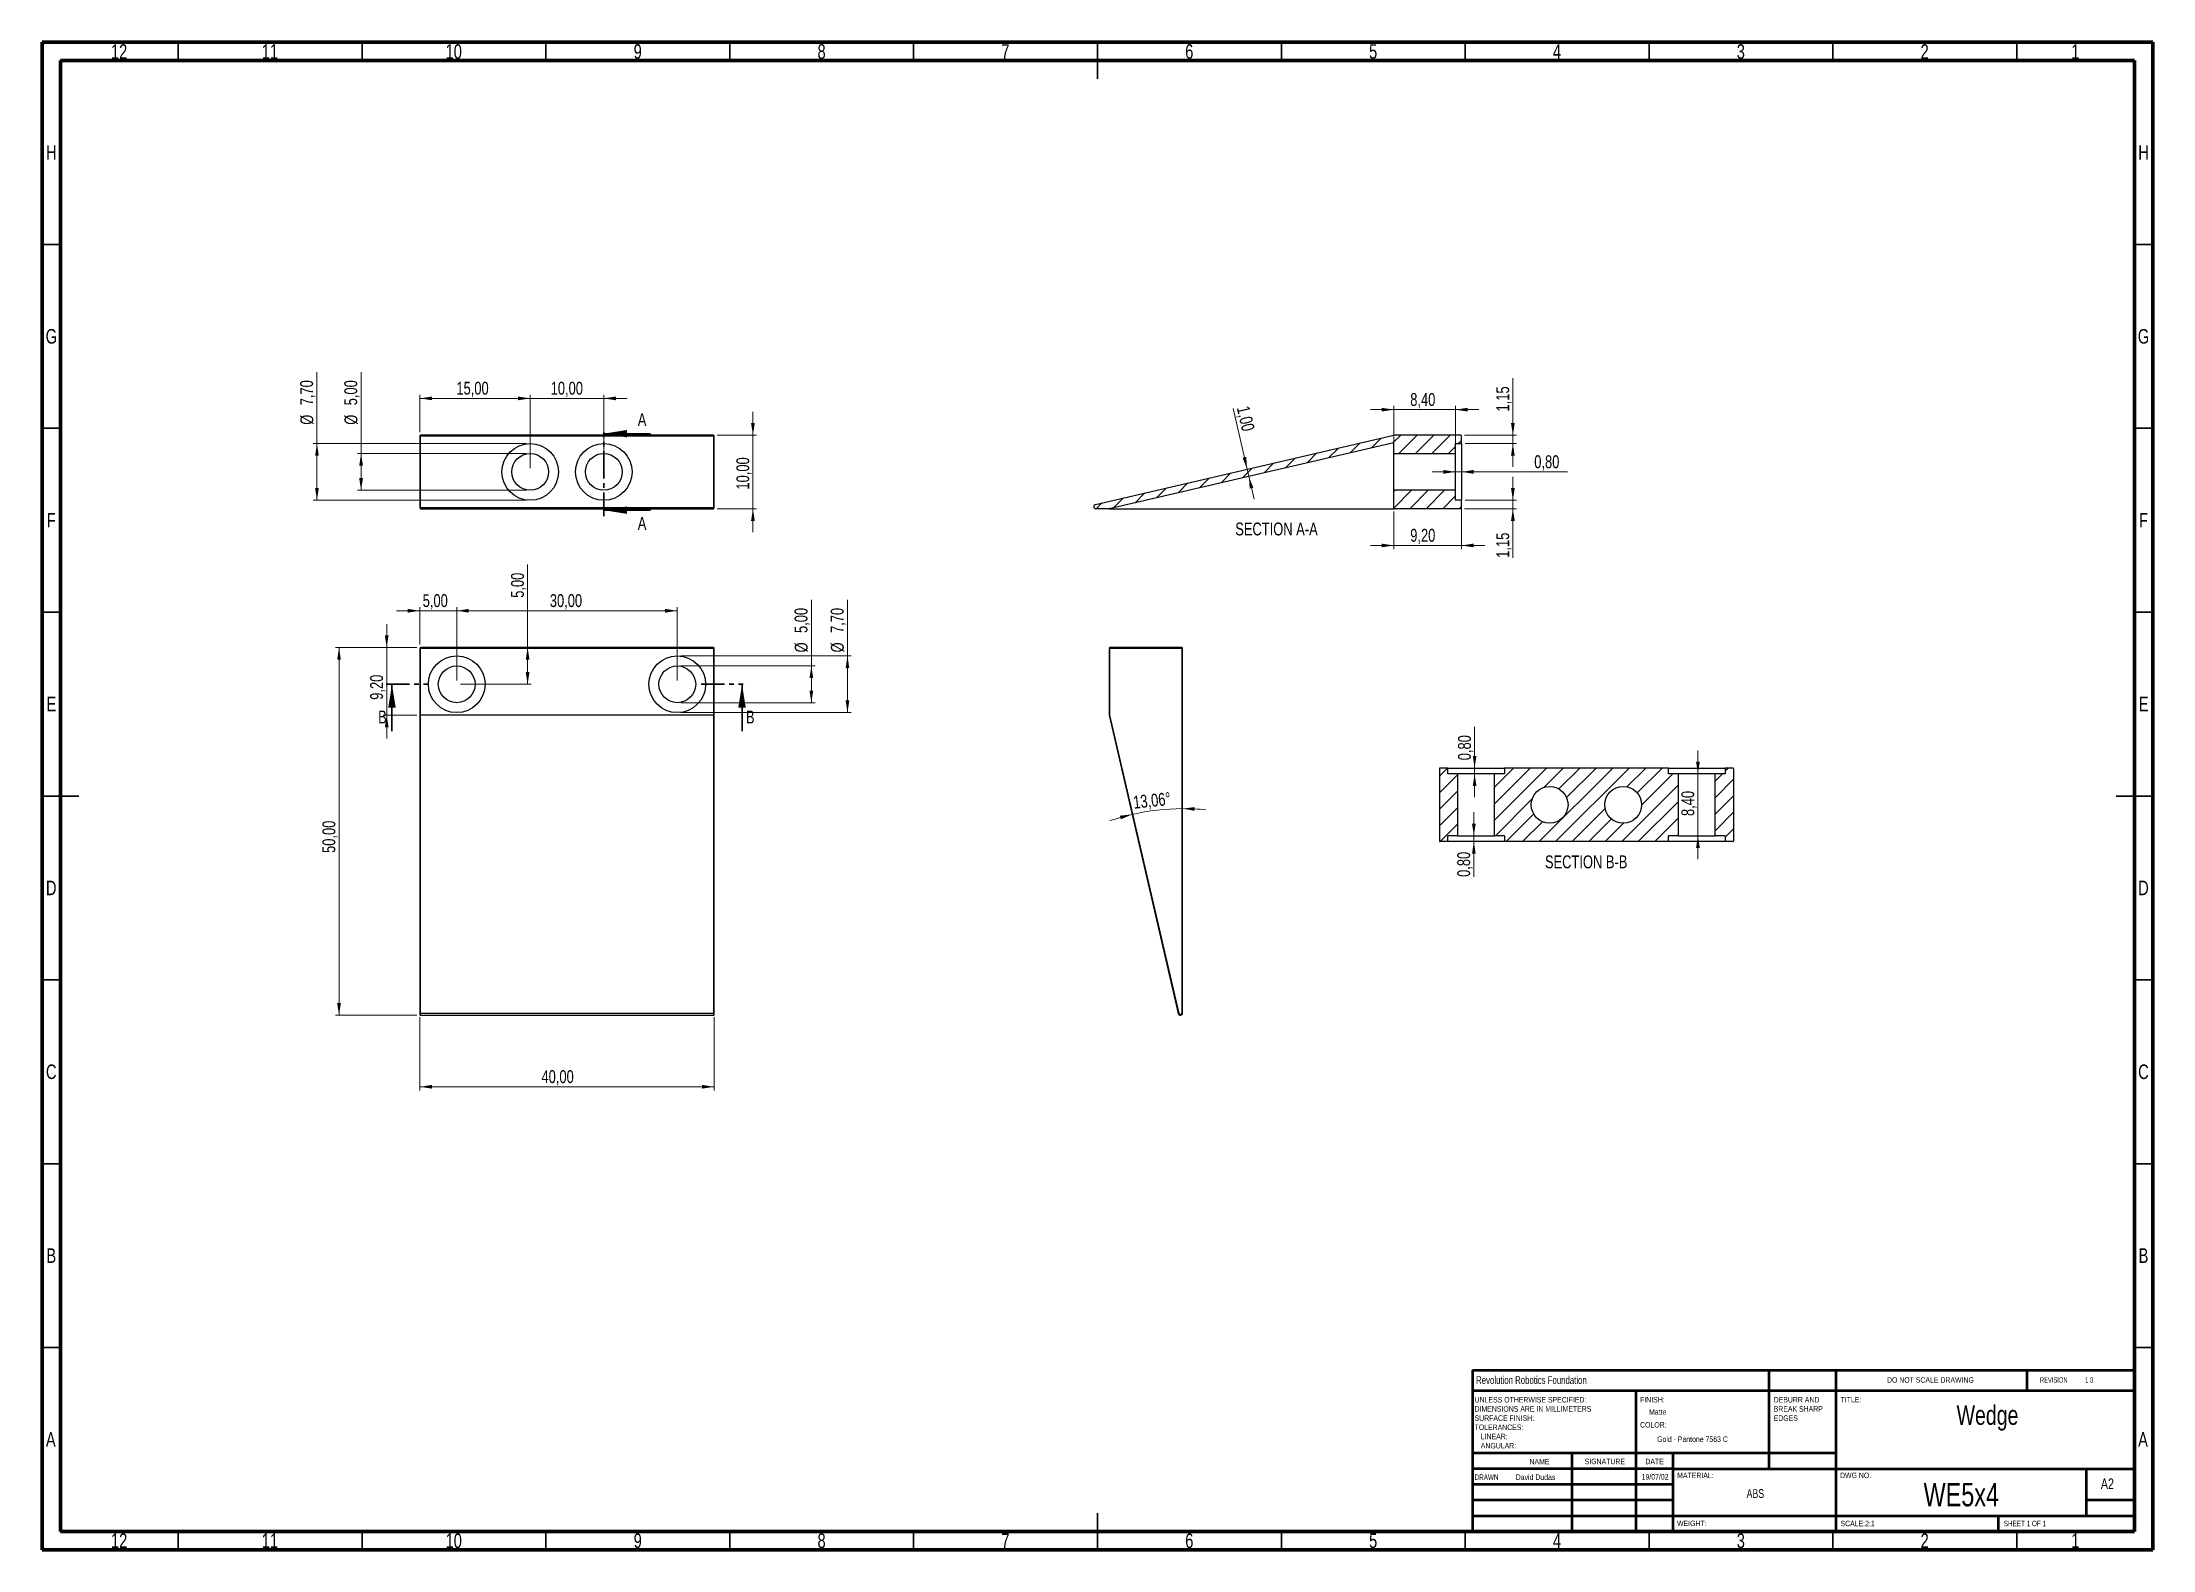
# Model space of a CAD drawing. Header units: millimetres. Extents: x 15 to 589, y 5 to 415.
import ezdxf

# ---------------------------------------------------------------- set-up
doc = ezdxf.new("R2010")
doc.units = ezdxf.units.MM
doc.linetypes.add('PHANTOM', pattern=[12.7, 6.35, -1.27, 1.27, -1.27, 1.27, -1.27])
doc.styles.add('SLDTEXTSTYLE0', font='TXT', dxfattribs={"width": 0.75})
doc.styles.add('SLDTEXTSTYLE1', font='TXT', dxfattribs={"width": 0.686449})
doc.styles.add('SLDTEXTSTYLE2', font='TXT', dxfattribs={"width": 0.625})
doc.styles.add('SLDTEXTSTYLE3', font='TXT', dxfattribs={"width": 0.6875})
doc.dimstyles.new('SLDDIMSTYLE0', dxfattribs={"dimtxt": 3.5, "dimasz": 3.302, "dimexe": 0, "dimexo": 0.0625, "dimgap": 0.875, "dimtad": 1, "dimlfac": 0.5, "dimrnd": 1e-09, "dimzin": 12, "dimdsep": 46, "dimtxsty": 'SLDTEXTSTYLE0', "dimsah": 1, "dimcen": 0.09, "dimadec": 0, "dimazin": 3, "dimtfac": 1, "dimtofl": 0, "dimtmove": 0, "dimatfit": 3, "dimfxl": 0, "dimfrac": 2, "dimtolj": 1, "dimtzin": 12, "dimarcsym": 0})
doc.dimstyles.new('SLDDIMSTYLE1', dxfattribs={"dimtxt": 3.5, "dimasz": 3.302, "dimexe": 0, "dimexo": 0.0625, "dimgap": 0.875, "dimtad": 1, "dimlfac": 0.5, "dimrnd": 1e-09, "dimzin": 12, "dimdsep": 46, "dimtxsty": 'SLDTEXTSTYLE0', "dimsah": 1, "dimcen": 0.09, "dimadec": 0, "dimazin": 3, "dimtfac": 1, "dimtmove": 0, "dimatfit": 0, "dimfxl": 0, "dimfrac": 2, "dimtolj": 1, "dimtzin": 12, "dimarcsym": 0})
doc.dimstyles.new('SLDDIMSTYLE2', dxfattribs={"dimtxt": 3.5, "dimasz": 3.302, "dimexe": 0, "dimexo": 0.0625, "dimgap": 0.875, "dimtad": 1, "dimdec": 4, "dimlfac": 0.5, "dimzin": 12, "dimdsep": 46, "dimtxsty": 'SLDTEXTSTYLE0', "dimsah": 1, "dimcen": 0.09, "dimazin": 3, "dimtfac": 1, "dimtofl": 0, "dimtmove": 0, "dimatfit": 3, "dimfxl": 0, "dimfrac": 2, "dimtolj": 1, "dimtzin": 12, "dimarcsym": 0})
doc.dimstyles.new('SLDDIMSTYLE3', dxfattribs={"dimtxt": 3.5, "dimasz": 3.302, "dimexe": 0, "dimexo": 0.0625, "dimgap": 0.875, "dimtad": 1, "dimlfac": 0.5, "dimrnd": 1e-09, "dimdsep": 46, "dimtxsty": 'SLDTEXTSTYLE0', "dimsah": 1, "dimcen": 0.09, "dimadec": 0, "dimazin": 2, "dimtfac": 1, "dimtmove": 0, "dimatfit": 0, "dimfxl": 0, "dimfrac": 2, "dimtolj": 1, "dimtzin": 12, "dimarcsym": 0})

# ---------------------------------------------------------------- blocks, each defined once
blk = doc.blocks.new('SW_NOTE_0')
at = {"color": 0, "linetype": 'Continuous', "lineweight": 0, "char_height": 1.5, "attachment_point": 1, "style": 'SLDTEXTSTYLE0'}
for s, insert in [('UNLESS OTHERWISE SPECIFIED:', (0, 1.93)), ('TOLERANCES:', (0, -5.57)), ('SURFACE FINISH:', (0, -3.07)), ('DIMENSIONS ARE IN MILLIMETERS', (0, -0.57)), ('ANGULAR:', (1.69, -10.57)), ('LINEAR:', (1.69, -8.07))]:
    blk.add_mtext(s, dxfattribs=dict(at, insert=insert))
blk = doc.blocks.new('SW_NOTE_0_1')
at = {"color": 0, "linetype": 'Continuous', "lineweight": 0, "char_height": 1.5, "attachment_point": 1, "style": 'SLDTEXTSTYLE0'}
for s, insert in [('DEBURR AND', (0, 1.93)), ('BREAK SHARP', (0, -0.57)), ('EDGES', (0, -3.07))]:
    blk.add_mtext(s, dxfattribs=dict(at, insert=insert))
blk = doc.blocks.new('_D')
at = {"color": 7, "linetype": 'Continuous', "lineweight": 0}
for p, q in [((117.72, 149.88), (117.72, 129.92)), ((197.72, 149.88), (197.72, 129.92)), ((117.72, 130.92), (197.72, 130.92))]:
    blk.add_line(p, q, dxfattribs=at)
at = {"color": 7, "linetype": 'Continuous', "lineweight": 18}
for points in [[(117.72, 130.92), (121.02, 130.41), (121.02, 131.43)], [(197.72, 130.92), (194.42, 131.43), (194.42, 130.41)]]:
    blk.add_solid(points, dxfattribs=at)
at = {"color": 7, "linetype": 'Continuous', "lineweight": 18, "insert": (150.78, 135.43), "char_height": 3.5, "attachment_point": 1, "style": 'SLDTEXTSTYLE0'}
blk.add_mtext('40,00', dxfattribs=at)
blk = doc.blocks.new('_D_1')
at = {"color": 7, "linetype": 'Continuous', "lineweight": 0}
for p, q in [((116.92, 250.38), (94.72, 250.38)), ((95.72, 150.38), (95.72, 250.38)), ((116.92, 150.38), (94.72, 150.38))]:
    blk.add_line(p, q, dxfattribs=at)
at = {"color": 7, "linetype": 'Continuous', "lineweight": 18}
for points in [[(95.72, 250.38), (95.21, 247.07), (96.23, 247.07)], [(95.72, 150.38), (96.23, 153.68), (95.21, 153.68)]]:
    blk.add_solid(points, dxfattribs=at)
at = {"color": 7, "linetype": 'Continuous', "lineweight": 18, "insert": (91.21, 194.51), "char_height": 3.5, "attachment_point": 1, "rotation": 90, "style": 'SLDTEXTSTYLE0'}
blk.add_mtext('50,00', dxfattribs=at)
blk = doc.blocks.new('_D_2')
at = {"color": 7, "linetype": 'Continuous', "lineweight": 0}
for p, q in [((108.69, 250.38), (108.69, 256.73)), ((116.92, 250.38), (107.69, 250.38)), ((108.69, 231.98), (108.69, 250.38)), ((116.92, 231.98), (107.69, 231.98)), ((108.69, 231.98), (108.69, 225.63))]:
    blk.add_line(p, q, dxfattribs=at)
at = {"color": 7, "linetype": 'Continuous', "lineweight": 18}
for points in [[(108.69, 250.38), (109.2, 253.68), (108.18, 253.68)], [(108.69, 231.98), (108.18, 228.67), (109.2, 228.67)]]:
    blk.add_solid(points, dxfattribs=at)
at = {"color": 7, "linetype": 'Continuous', "lineweight": 18, "insert": (104.18, 236.16), "char_height": 3.5, "attachment_point": 1, "rotation": 90, "style": 'SLDTEXTSTYLE0'}
blk.add_mtext('9,20', dxfattribs=at)
blk = doc.blocks.new('_D_3')
at = {"color": 7, "linetype": 'Continuous', "lineweight": 0}
for p, q in [((127.72, 241.38), (127.72, 261.38)), ((127.72, 260.38), (187.72, 260.38)), ((187.72, 241.38), (187.72, 261.38))]:
    blk.add_line(p, q, dxfattribs=at)
at = {"color": 7, "linetype": 'Continuous', "lineweight": 18}
for points in [[(127.72, 260.38), (131.02, 259.87), (131.02, 260.88)], [(187.72, 260.38), (184.42, 260.88), (184.42, 259.87)]]:
    blk.add_solid(points, dxfattribs=at)
at = {"color": 7, "linetype": 'Continuous', "lineweight": 18, "insert": (153.05, 264.89), "char_height": 3.5, "attachment_point": 1, "style": 'SLDTEXTSTYLE0'}
blk.add_mtext('30,00', dxfattribs=at)
blk = doc.blocks.new('_D_4')
at = {"color": 7, "linetype": 'Continuous', "lineweight": 0}
for p, q in [((147.01, 250.38), (147.01, 272.95)), ((147.01, 250.38), (147.01, 240.38)), ((128.72, 240.38), (148.01, 240.38))]:
    blk.add_line(p, q, dxfattribs=at)
at = {"color": 7, "linetype": 'Continuous', "lineweight": 18}
for points in [[(147.01, 250.38), (146.5, 247.07), (147.52, 247.07)], [(147.01, 240.38), (147.52, 243.68), (146.5, 243.68)]]:
    blk.add_solid(points, dxfattribs=at)
at = {"color": 7, "linetype": 'Continuous', "lineweight": 18, "insert": (142.5, 263.9), "char_height": 3.5, "attachment_point": 1, "rotation": 90, "style": 'SLDTEXTSTYLE0'}
blk.add_mtext('5,00', dxfattribs=at)
blk = doc.blocks.new('_D_5')
at = {"color": 7, "linetype": 'Continuous', "lineweight": 0}
for p, q in [((224.18, 245.38), (224.18, 263.38)), ((188.72, 245.38), (225.18, 245.38)), ((224.18, 245.38), (224.18, 235.38)), ((188.72, 235.38), (225.18, 235.38))]:
    blk.add_line(p, q, dxfattribs=at)
at = {"color": 7, "linetype": 'Continuous', "lineweight": 18}
for points in [[(224.18, 245.38), (223.68, 242.07), (224.69, 242.07)], [(224.18, 235.38), (224.69, 238.68), (223.68, 238.68)]]:
    blk.add_solid(points, dxfattribs=at)
at = {"color": 7, "linetype": 'Continuous', "lineweight": 18, "char_height": 3.5, "attachment_point": 1, "rotation": 90, "style": 'SLDTEXTSTYLE0'}
for s, insert in [('5,00', (219.62, 254.33)), ('%%c', (219.67, 249.05))]:
    blk.add_mtext(s, dxfattribs=dict(at, insert=insert))
blk = doc.blocks.new('_D_6')
at = {"color": 7, "linetype": 'Continuous', "lineweight": 0}
for p, q in [((234, 248.08), (234, 263.38)), ((188.72, 248.08), (235, 248.08)), ((234, 248.08), (234, 232.68)), ((188.72, 232.68), (235, 232.68))]:
    blk.add_line(p, q, dxfattribs=at)
at = {"color": 7, "linetype": 'Continuous', "lineweight": 18}
for points in [[(234, 248.08), (233.5, 244.77), (234.51, 244.77)], [(234, 232.68), (234.51, 235.98), (233.5, 235.98)]]:
    blk.add_solid(points, dxfattribs=at)
at = {"color": 7, "linetype": 'Continuous', "lineweight": 18, "char_height": 3.5, "attachment_point": 1, "rotation": 90, "style": 'SLDTEXTSTYLE0'}
for s, insert in [('7,70', (229.44, 254.33)), ('%%c', (229.49, 249.05))]:
    blk.add_mtext(s, dxfattribs=dict(at, insert=insert))
blk = doc.blocks.new('_D_7')
at = {"color": 7, "linetype": 'Continuous', "lineweight": 0}
for p, q in [((117.72, 260.38), (111.37, 260.38)), ((117.72, 251.18), (117.72, 261.38)), ((117.72, 260.38), (127.72, 260.38)), ((127.72, 241.38), (127.72, 261.38)), ((127.72, 260.38), (134.07, 260.38))]:
    blk.add_line(p, q, dxfattribs=at)
at = {"color": 7, "linetype": 'Continuous', "lineweight": 18}
for points in [[(117.72, 260.38), (114.42, 260.88), (114.42, 259.87)], [(127.72, 260.38), (131.02, 259.87), (131.02, 260.88)]]:
    blk.add_solid(points, dxfattribs=at)
at = {"color": 7, "linetype": 'Continuous', "lineweight": 18, "insert": (118.48, 264.89), "char_height": 3.5, "attachment_point": 1, "style": 'SLDTEXTSTYLE0'}
blk.add_mtext('5,00', dxfattribs=at)
blk = doc.blocks.new('_D_8')
at = {"color": 7, "linetype": 'Continuous', "lineweight": 18}
for start, end in [(103.05623, 109.02987), (90, 103.05623), (84.02636, 90)]:
    blk.add_arc((325.16, 145.73), 60.83, start, end, dxfattribs=at)
for points in [[(325.16, 206.57), (328.45, 205.97), (328.47, 206.98)], [(311.42, 204.99), (308.09, 204.65), (308.35, 203.67)]]:
    blk.add_solid(points, dxfattribs=at)
at = {"color": 7, "linetype": 'Continuous', "lineweight": 18, "insert": (311.54, 210), "char_height": 3.5, "attachment_point": 1, "rotation": 6.06781, "style": 'SLDTEXTSTYLE0'}
blk.add_mtext('13,06°', dxfattribs=at)
blk = doc.blocks.new('_D_9')
at = {"color": 7, "linetype": 'Continuous', "lineweight": 0}
for p, q in [((208.29, 308.13), (208.29, 314.48)), ((198.52, 308.13), (209.29, 308.13)), ((208.29, 288.13), (208.29, 308.13)), ((198.52, 288.13), (209.29, 288.13)), ((208.29, 288.13), (208.29, 281.78))]:
    blk.add_line(p, q, dxfattribs=at)
at = {"color": 7, "linetype": 'Continuous', "lineweight": 18}
for points in [[(208.29, 308.13), (208.8, 311.44), (207.78, 311.44)], [(208.29, 288.13), (207.78, 284.83), (208.8, 284.83)]]:
    blk.add_solid(points, dxfattribs=at)
at = {"color": 7, "linetype": 'Continuous', "lineweight": 18, "insert": (203.78, 293.33), "char_height": 3.5, "attachment_point": 1, "rotation": 90, "style": 'SLDTEXTSTYLE0'}
blk.add_mtext('10,00', dxfattribs=at)
blk = doc.blocks.new('_D_10')
at = {"color": 7, "linetype": 'Continuous', "lineweight": 0}
for p, q in [((147.72, 318.13), (141.37, 318.13)), ((147.72, 299.13), (147.72, 319.13)), ((147.72, 318.13), (167.72, 318.13)), ((167.72, 299.13), (167.72, 319.13)), ((167.72, 318.13), (174.07, 318.13))]:
    blk.add_line(p, q, dxfattribs=at)
at = {"color": 7, "linetype": 'Continuous', "lineweight": 18}
for points in [[(147.72, 318.13), (144.42, 318.64), (144.42, 317.63)], [(167.72, 318.13), (171.02, 317.63), (171.02, 318.64)]]:
    blk.add_solid(points, dxfattribs=at)
at = {"color": 7, "linetype": 'Continuous', "lineweight": 18, "insert": (153.28, 322.65), "char_height": 3.5, "attachment_point": 1, "style": 'SLDTEXTSTYLE0'}
blk.add_mtext('10,00', dxfattribs=at)
blk = doc.blocks.new('_D_11')
at = {"color": 7, "linetype": 'Continuous', "lineweight": 0}
for p, q in [((117.72, 308.93), (117.72, 319.13)), ((117.72, 318.13), (147.72, 318.13)), ((147.72, 299.13), (147.72, 319.13))]:
    blk.add_line(p, q, dxfattribs=at)
at = {"color": 7, "linetype": 'Continuous', "lineweight": 18}
for points in [[(117.72, 318.13), (121.02, 317.63), (121.02, 318.64)], [(147.72, 318.13), (144.42, 318.64), (144.42, 317.63)]]:
    blk.add_solid(points, dxfattribs=at)
at = {"color": 7, "linetype": 'Continuous', "lineweight": 18, "insert": (127.64, 322.65), "char_height": 3.5, "attachment_point": 1, "style": 'SLDTEXTSTYLE0'}
blk.add_mtext('15,00', dxfattribs=at)
blk = doc.blocks.new('_D_12')
at = {"color": 7, "linetype": 'Continuous', "lineweight": 0}
for p, q in [((101.72, 303.13), (101.72, 325.3)), ((146.72, 303.13), (100.72, 303.13)), ((101.72, 303.13), (101.72, 293.13)), ((146.72, 293.13), (100.72, 293.13))]:
    blk.add_line(p, q, dxfattribs=at)
at = {"color": 7, "linetype": 'Continuous', "lineweight": 18}
for points in [[(101.72, 303.13), (101.21, 299.83), (102.23, 299.83)], [(101.72, 293.13), (102.23, 296.44), (101.21, 296.44)]]:
    blk.add_solid(points, dxfattribs=at)
at = {"color": 7, "linetype": 'Continuous', "lineweight": 18, "char_height": 3.5, "attachment_point": 1, "rotation": 90, "style": 'SLDTEXTSTYLE0'}
for s, insert in [('5,00', (97.16, 316.25)), ('%%c', (97.21, 310.97))]:
    blk.add_mtext(s, dxfattribs=dict(at, insert=insert))
blk = doc.blocks.new('_D_13')
at = {"color": 7, "linetype": 'Continuous', "lineweight": 0}
for p, q in [((89.72, 305.83), (89.72, 325.3)), ((146.72, 305.83), (88.72, 305.83)), ((89.72, 305.83), (89.72, 290.43)), ((146.72, 290.43), (88.72, 290.43))]:
    blk.add_line(p, q, dxfattribs=at)
at = {"color": 7, "linetype": 'Continuous', "lineweight": 18}
for points in [[(89.72, 305.83), (89.21, 302.53), (90.23, 302.53)], [(89.72, 290.43), (90.23, 293.74), (89.21, 293.74)]]:
    blk.add_solid(points, dxfattribs=at)
at = {"color": 7, "linetype": 'Continuous', "lineweight": 18, "char_height": 3.5, "attachment_point": 1, "rotation": 90, "style": 'SLDTEXTSTYLE0'}
for s, insert in [('7,70', (85.16, 316.25)), ('%%c', (85.21, 310.97))]:
    blk.add_mtext(s, dxfattribs=dict(at, insert=insert))
blk = doc.blocks.new('_D_14')
at = {"color": 7, "linetype": 'Continuous', "lineweight": 0}
for p, q in [((342.7, 298.89), (338.88, 315.35)), ((343.15, 296.94), (342.7, 298.89)), ((343.15, 296.94), (344.58, 290.75))]:
    blk.add_line(p, q, dxfattribs=at)
at = {"color": 7, "linetype": 'Continuous', "lineweight": 18}
for points in [[(342.7, 298.89), (342.45, 302.22), (341.46, 301.99)], [(343.15, 296.94), (343.4, 293.61), (344.39, 293.84)]]:
    blk.add_solid(points, dxfattribs=at)
at = {"color": 7, "linetype": 'Continuous', "lineweight": 18, "insert": (343.27, 316.37), "char_height": 3.5, "attachment_point": 1, "rotation": 283.05623, "style": 'SLDTEXTSTYLE0'}
blk.add_mtext('1,00', dxfattribs=at)
blk = doc.blocks.new('_D_15')
at = {"color": 7, "linetype": 'Continuous', "lineweight": 0}
for p, q in [((382.57, 287.33), (382.57, 277.13)), ((400.97, 289.43), (400.97, 277.13)), ((382.57, 278.13), (376.22, 278.13)), ((382.57, 278.13), (400.97, 278.13)), ((400.97, 278.13), (407.32, 278.13))]:
    blk.add_line(p, q, dxfattribs=at)
at = {"color": 7, "linetype": 'Continuous', "lineweight": 18}
for points in [[(382.57, 278.13), (379.27, 278.64), (379.27, 277.63)], [(400.97, 278.13), (404.27, 277.63), (404.27, 278.64)]]:
    blk.add_solid(points, dxfattribs=at)
at = {"color": 7, "linetype": 'Continuous', "lineweight": 18, "insert": (387.05, 282.65), "char_height": 3.5, "attachment_point": 1, "style": 'SLDTEXTSTYLE0'}
blk.add_mtext('9,20', dxfattribs=at)
blk = doc.blocks.new('_D_16')
at = {"color": 7, "linetype": 'Continuous', "lineweight": 0}
for p, q in [((382.57, 294.13), (382.57, 316.07)), ((399.37, 294.13), (399.37, 316.07)), ((382.57, 315.07), (376.22, 315.07)), ((399.37, 315.07), (382.57, 315.07)), ((399.37, 315.07), (405.72, 315.07))]:
    blk.add_line(p, q, dxfattribs=at)
at = {"color": 7, "linetype": 'Continuous', "lineweight": 18}
for points in [[(382.57, 315.07), (379.27, 315.57), (379.27, 314.56)], [(399.37, 315.07), (402.67, 314.56), (402.67, 315.57)]]:
    blk.add_solid(points, dxfattribs=at)
at = {"color": 7, "linetype": 'Continuous', "lineweight": 18, "insert": (387.05, 319.58), "char_height": 3.5, "attachment_point": 1, "style": 'SLDTEXTSTYLE0'}
blk.add_mtext('8,40', dxfattribs=at)
blk = doc.blocks.new('_D_17')
at = {"color": 7, "linetype": 'Continuous', "lineweight": 0}
for p, q in [((399.37, 298.15), (393.02, 298.15)), ((399.37, 298.15), (400.97, 298.15)), ((400.97, 298.15), (429.83, 298.15))]:
    blk.add_line(p, q, dxfattribs=at)
at = {"color": 7, "linetype": 'Continuous', "lineweight": 18}
for points in [[(399.37, 298.15), (396.07, 298.66), (396.07, 297.64)], [(400.97, 298.15), (404.27, 297.64), (404.27, 298.66)]]:
    blk.add_solid(points, dxfattribs=at)
at = {"color": 7, "linetype": 'Continuous', "lineweight": 18, "insert": (420.78, 302.66), "char_height": 3.5, "attachment_point": 1, "style": 'SLDTEXTSTYLE0'}
blk.add_mtext('0,80', dxfattribs=at)
blk = doc.blocks.new('_D_18')
at = {"color": 7, "linetype": 'Continuous', "lineweight": 0}
for p, q in [((414.97, 308.13), (414.97, 323.63)), ((401.77, 308.13), (415.97, 308.13)), ((401.97, 305.83), (415.97, 305.83)), ((414.97, 308.13), (414.97, 305.83)), ((414.97, 305.83), (414.97, 299.48))]:
    blk.add_line(p, q, dxfattribs=at)
at = {"color": 7, "linetype": 'Continuous', "lineweight": 18}
for points in [[(414.97, 308.13), (415.48, 311.44), (414.46, 311.44)], [(414.97, 305.83), (414.46, 302.53), (415.48, 302.53)]]:
    blk.add_solid(points, dxfattribs=at)
at = {"color": 7, "linetype": 'Continuous', "lineweight": 18, "insert": (410.46, 314.57), "char_height": 3.5, "attachment_point": 1, "rotation": 90, "style": 'SLDTEXTSTYLE0'}
blk.add_mtext('1,15', dxfattribs=at)
blk = doc.blocks.new('_D_19')
at = {"color": 7, "linetype": 'Continuous', "lineweight": 0}
for p, q in [((414.97, 290.43), (414.97, 296.78)), ((401.77, 288.13), (415.97, 288.13)), ((401.97, 290.43), (415.97, 290.43)), ((414.97, 290.43), (414.97, 288.13)), ((414.97, 288.13), (414.97, 274.78))]:
    blk.add_line(p, q, dxfattribs=at)
at = {"color": 7, "linetype": 'Continuous', "lineweight": 18}
for points in [[(414.97, 290.43), (415.48, 293.74), (414.46, 293.74)], [(414.97, 288.13), (414.46, 284.83), (415.48, 284.83)]]:
    blk.add_solid(points, dxfattribs=at)
at = {"color": 7, "linetype": 'Continuous', "lineweight": 18, "insert": (410.46, 274.78), "char_height": 3.5, "attachment_point": 1, "rotation": 90, "style": 'SLDTEXTSTYLE0'}
blk.add_mtext('1,15', dxfattribs=at)
blk = doc.blocks.new('_D_20')
at = {"color": 7, "linetype": 'Continuous', "lineweight": 0}
for p, q in [((465.29, 216.01), (465.29, 222.36)), ((460.97, 216.01), (466.29, 216.01)), ((465.29, 199.21), (465.29, 216.01)), ((460.97, 199.21), (466.29, 199.21)), ((465.29, 199.21), (465.29, 192.86))]:
    blk.add_line(p, q, dxfattribs=at)
at = {"color": 7, "linetype": 'Continuous', "lineweight": 18}
for points in [[(465.29, 216.01), (465.8, 219.31), (464.79, 219.31)], [(465.29, 199.21), (464.79, 195.9), (465.8, 195.9)]]:
    blk.add_solid(points, dxfattribs=at)
at = {"color": 7, "linetype": 'Continuous', "lineweight": 18, "insert": (460.78, 204.55), "char_height": 3.5, "attachment_point": 1, "rotation": 90, "style": 'SLDTEXTSTYLE0'}
blk.add_mtext('8,40', dxfattribs=at)
blk = doc.blocks.new('_D_21')
at = {"color": 7, "linetype": 'Continuous', "lineweight": 0}
for p, q in [((404.56, 217.61), (404.56, 228.77)), ((404.56, 216.01), (404.56, 217.61)), ((404.56, 216.01), (404.56, 209.66))]:
    blk.add_line(p, q, dxfattribs=at)
at = {"color": 7, "linetype": 'Continuous', "lineweight": 18}
for points in [[(404.56, 217.61), (405.07, 220.91), (404.06, 220.91)], [(404.56, 216.01), (404.06, 212.7), (405.07, 212.7)]]:
    blk.add_solid(points, dxfattribs=at)
at = {"color": 7, "linetype": 'Continuous', "lineweight": 18, "insert": (400.05, 219.72), "char_height": 3.5, "attachment_point": 1, "rotation": 90, "style": 'SLDTEXTSTYLE0'}
blk.add_mtext('0,80', dxfattribs=at)
blk = doc.blocks.new('_D_22')
at = {"color": 7, "linetype": 'Continuous', "lineweight": 0}
for p, q in [((404.35, 199.21), (404.35, 205.56)), ((404.35, 199.21), (404.35, 197.61)), ((404.35, 197.61), (404.35, 188))]:
    blk.add_line(p, q, dxfattribs=at)
at = {"color": 7, "linetype": 'Continuous', "lineweight": 18}
for points in [[(404.35, 199.21), (404.86, 202.51), (403.85, 202.51)], [(404.35, 197.61), (403.85, 194.3), (404.86, 194.3)]]:
    blk.add_solid(points, dxfattribs=at)
at = {"color": 7, "linetype": 'Continuous', "lineweight": 18, "insert": (399.84, 188), "char_height": 3.5, "attachment_point": 1, "rotation": 90, "style": 'SLDTEXTSTYLE0'}
blk.add_mtext('0,80', dxfattribs=at)

msp = doc.modelspace()

# ---------------------------------------------------------------- hatches: boundary and pattern name
at = {"linetype": 'Continuous', "lineweight": 18}
h = msp.add_hatch(dxfattribs=at)
h.set_pattern_fill('ANSI31', style=0)
edge = h.paths.add_edge_path(flags=0)
edge.add_arc((400.77028, 307.93339), 0.2, 0, 90)
edge.add_line((400.77028, 308.13339), (382.57028, 308.13339))
edge.add_line((382.57028, 308.13339), (301.43474, 289.31788))
edge.add_arc((301.57028, 288.73339), 0.6, 103.05623329, 270)
edge.add_line((301.57028, 288.13339), (305.18022, 288.13339))
edge.add_line((305.18022, 288.13339), (382.57028, 306.08032))
edge.add_line((382.57028, 306.08032), (382.57028, 303.13339))
edge.add_line((382.57028, 303.13339), (399.37028, 303.13339))
edge.add_line((399.37028, 303.13339), (399.37028, 305.83339))
edge.add_line((399.37028, 305.83339), (400.97028, 305.83339))
edge.add_line((400.97028, 305.83339), (400.97028, 307.93339))
h = msp.add_hatch(dxfattribs=at)
h.set_pattern_fill('ANSI31', style=0)
edge = h.paths.add_edge_path(flags=0)
edge.add_line((382.57028, 293.13339), (382.57028, 288.33339))
edge.add_arc((382.77028, 288.33339), 0.2, 180, 270)
edge.add_line((382.77028, 288.13339), (400.77028, 288.13339))
edge.add_arc((400.77028, 288.33339), 0.2, 270, 360)
edge.add_line((400.97028, 288.33339), (400.97028, 290.43339))
edge.add_line((400.97028, 290.43339), (399.37028, 290.43339))
edge.add_line((399.37028, 290.43339), (399.37028, 293.13339))
edge.add_line((399.37028, 293.13339), (382.57028, 293.13339))
h = msp.add_hatch(dxfattribs=at)
h.set_pattern_fill('ANSI31', style=0)
edge = h.paths.add_edge_path(flags=0)
edge.add_arc((395.16842, 217.40695), 0.2, 90, 180)
edge.add_line((394.96842, 217.40695), (394.96842, 197.80695))
edge.add_arc((395.16842, 197.80695), 0.2, 180, 270)
edge.add_line((395.16842, 197.60695), (397.26842, 197.60695))
edge.add_line((397.26842, 197.60695), (397.26842, 199.20695))
edge.add_line((397.26842, 199.20695), (399.96842, 199.20695))
edge.add_line((399.96842, 199.20695), (399.96842, 216.00695))
edge.add_line((399.96842, 216.00695), (397.26842, 216.00695))
edge.add_line((397.26842, 216.00695), (397.26842, 217.60695))
edge.add_line((397.26842, 217.60695), (395.16842, 217.60695))
h = msp.add_hatch(dxfattribs=at)
h.set_pattern_fill('ANSI31', style=0)
h.paths.add_polyline_path([(457.26842, 199.20695), (459.96842, 199.20695), (459.96842, 216.00695), (457.26842, 216.00695), (457.26842, 217.60695), (412.66842, 217.60695), (412.66842, 216.00695), (409.96842, 216.00695), (409.96842, 199.20695), (412.66842, 199.20695), (412.66842, 197.60695), (457.26842, 197.60695)], flags=0)
edge = h.paths.add_edge_path(flags=0)
edge.add_arc((444.96842, 207.60695), 5, 0, 360)
edge = h.paths.add_edge_path(flags=0)
edge.add_arc((424.96842, 207.60695), 5, 0, 360)
h = msp.add_hatch(dxfattribs=at)
h.set_pattern_fill('ANSI31', style=0)
edge = h.paths.add_edge_path(flags=0)
edge.add_line((474.96842, 197.80695), (474.96842, 217.40695))
edge.add_arc((474.76842, 217.40695), 0.2, 0, 90)
edge.add_line((474.76842, 217.60695), (472.66842, 217.60695))
edge.add_line((472.66842, 217.60695), (472.66842, 216.00695))
edge.add_line((472.66842, 216.00695), (469.96842, 216.00695))
edge.add_line((469.96842, 216.00695), (469.96842, 199.20695))
edge.add_line((469.96842, 199.20695), (472.66842, 199.20695))
edge.add_line((472.66842, 199.20695), (472.66842, 197.60695))
edge.add_line((472.66842, 197.60695), (474.76842, 197.60695))
edge.add_arc((474.76842, 197.80695), 0.2, 270, 360)

# ---------------------------------------------------------------- linework, layer by layer
at = {"color": 7, "linetype": 'Continuous', "lineweight": 70}
for p, q in [((15, 5), (15, 415)), ((15, 415), (589, 415)), ((589, 415), (589, 5)), ((20, 10), (20, 410)), ((20, 410), (584, 410)), ((584, 410), (584, 10)), ((584, 10), (20, 10)), ((589, 5), (15, 5))]:
    msp.add_line(p, q, dxfattribs=at)
at = {"color": 7, "linetype": 'Continuous', "lineweight": 35}
for p, q in [((52, 410), (52, 415)), ((102, 410), (102, 415)), ((152, 410), (152, 415)), ((202, 410), (202, 415)), ((252, 410), (252, 415)), ((302, 415), (302, 405)), ((302, 410), (302, 415)), ((352, 410), (352, 415)), ((402, 410), (402, 415)), ((452, 410), (452, 415)), ((502, 410), (502, 415)), ((552, 410), (552, 415)), ((20, 360), (15, 360)), ((584, 360), (589, 360)), ((20, 310), (15, 310)), ((584, 310), (589, 310)), ((180.42282, 308.53339), (167.72282, 308.53339)), ((180.42282, 287.73339), (167.72282, 287.73339)), ((20, 260), (15, 260)), ((584, 260), (589, 260)), ((110.12282, 227.67515), (110.12282, 240.37515)), ((205.32282, 227.67515), (205.32282, 240.37515)), ((15, 210), (25, 210)), ((20, 210), (15, 210)), ((589, 210), (579, 210)), ((584, 210), (589, 210)), ((20, 160), (15, 160)), ((584, 160), (589, 160)), ((20, 110), (15, 110)), ((584, 110), (589, 110)), ((20, 60), (15, 60)), ((584, 60), (589, 60)), ((302, 5), (302, 15)), ((52, 10), (52, 5)), ((102, 10), (102, 5)), ((152, 10), (152, 5)), ((202, 10), (202, 5)), ((252, 10), (252, 5)), ((302, 10), (302, 5)), ((352, 10), (352, 5)), ((402, 10), (402, 5)), ((452, 10), (452, 5)), ((502, 10), (502, 5)), ((552, 10), (552, 5))]:
    msp.add_line(p, q, dxfattribs=at)
at = {"color": 7, "linetype": 'PHANTOM', "lineweight": 35}
for p, q in [((167.72282, 297.42089), (167.72282, 310.12089)), ((167.72282, 286.14589), (167.72282, 298.85224)), ((108.53532, 240.37515), (121.24167, 240.37515)), ((194.21032, 240.37515), (206.91032, 240.37515))]:
    msp.add_line(p, q, dxfattribs=at)
at = {"color": 7, "linetype": 'Continuous', "lineweight": 25}
for p, q in [((117.92282, 307.93339), (117.72282, 307.93339)), ((117.72282, 307.93339), (117.72282, 288.33339)), ((197.52282, 308.13339), (117.92282, 308.13339)), ((117.92282, 308.13339), (117.92282, 307.93339)), ((117.92282, 307.93339), (197.52282, 307.93339)), ((117.92282, 288.33339), (117.92282, 307.93339)), ((197.52282, 307.93339), (197.52282, 308.13339)), ((197.72282, 307.93339), (197.52282, 307.93339)), ((197.52282, 307.93339), (197.52282, 288.33339)), ((197.72282, 288.33339), (197.72282, 307.93339)), ((301.43474, 289.31788), (382.57028, 308.13339)), ((382.57028, 306.08032), (305.18022, 288.13339)), ((400.77028, 308.13339), (382.57028, 308.13339)), ((382.57028, 303.13339), (382.57028, 306.08032)), ((399.37028, 305.83339), (400.97028, 305.83339)), ((399.37028, 303.13339), (399.37028, 305.83339)), ((400.97028, 305.83339), (400.97028, 307.93339)), ((400.97028, 305.83339), (400.97028, 298.13339)), ((382.57028, 303.13339), (399.37028, 303.13339)), ((382.57028, 298.13339), (382.57028, 303.13339)), ((399.37028, 298.13339), (399.37028, 303.13339)), ((382.57028, 293.13339), (382.57028, 298.13339)), ((399.37028, 293.13339), (382.57028, 293.13339)), ((382.57028, 288.33339), (382.57028, 293.13339)), ((399.37028, 293.13339), (399.37028, 298.13339)), ((399.37028, 290.43339), (399.37028, 293.13339)), ((400.97028, 298.13339), (400.97028, 290.43339)), ((117.72282, 288.33339), (117.92282, 288.33339)), ((197.52282, 288.33339), (117.92282, 288.33339)), ((117.92282, 288.33339), (117.92282, 288.13339)), ((117.92282, 288.13339), (197.52282, 288.13339)), ((197.52282, 288.33339), (197.72282, 288.33339)), ((197.52282, 288.13339), (197.52282, 288.33339)), ((305.18022, 288.13339), (301.57028, 288.13339)), ((305.18022, 288.13339), (382.77028, 288.13339)), ((400.77028, 288.13339), (382.77028, 288.13339)), ((400.97028, 290.43339), (399.37028, 290.43339)), ((400.97028, 288.33339), (400.97028, 290.43339)), ((117.72282, 250.17515), (117.72282, 231.99804)), ((117.92282, 250.17515), (117.72282, 250.17515)), ((197.52282, 250.37515), (117.92282, 250.37515)), ((117.92282, 250.37515), (117.92282, 250.17515)), ((117.92282, 231.97515), (117.92282, 250.17515)), ((117.92282, 250.17515), (197.52282, 250.17515)), ((197.52282, 250.17515), (197.52282, 250.37515)), ((197.72282, 250.17515), (197.52282, 250.17515)), ((197.52282, 250.17515), (197.52282, 231.97515)), ((197.72282, 231.99804), (197.72282, 250.17515)), ((305.36012, 250.17515), (305.16012, 250.17515)), ((305.16012, 250.17515), (305.16012, 231.97515)), ((324.96012, 250.37515), (305.36012, 250.37515)), ((305.36012, 250.37515), (305.36012, 250.17515)), ((305.36012, 231.99804), (305.36012, 250.17515)), ((305.36012, 250.17515), (324.96012, 250.17515)), ((324.96012, 250.17515), (324.96012, 250.37515)), ((324.96012, 250.17515), (324.96012, 150.97515)), ((325.16012, 250.17515), (324.96012, 250.17515)), ((325.16012, 150.97515), (325.16012, 250.17515)), ((117.72282, 231.99804), (117.72282, 150.88479)), ((197.52282, 231.97515), (117.92282, 231.97515)), ((117.92282, 150.83961), (117.92282, 231.97515)), ((197.52282, 231.97515), (197.52282, 150.83961)), ((197.72282, 150.88479), (197.72282, 231.99804)), ((305.16012, 231.97515), (305.36012, 231.99804)), ((305.16012, 231.97515), (323.97563, 150.83961)), ((324.17046, 150.88479), (305.36012, 231.99804)), ((394.96842, 217.40695), (394.96842, 197.80695)), ((397.26842, 217.60695), (395.16842, 217.60695)), ((397.26842, 217.60695), (412.66842, 217.60695)), ((397.26842, 216.00695), (397.26842, 217.60695)), ((399.96842, 216.00695), (397.26842, 216.00695)), ((409.96842, 216.00695), (399.96842, 216.00695)), ((399.96842, 199.20695), (399.96842, 216.00695)), ((409.96842, 199.20695), (409.96842, 216.00695)), ((412.66842, 216.00695), (409.96842, 216.00695)), ((412.66842, 217.60695), (412.66842, 216.00695)), ((457.26842, 217.60695), (412.66842, 217.60695)), ((457.26842, 217.60695), (472.66842, 217.60695)), ((457.26842, 216.00695), (457.26842, 217.60695)), ((459.96842, 216.00695), (457.26842, 216.00695)), ((459.96842, 199.20695), (459.96842, 216.00695)), ((469.96842, 216.00695), (459.96842, 216.00695)), ((469.96842, 199.20695), (469.96842, 216.00695)), ((472.66842, 216.00695), (469.96842, 216.00695)), ((472.66842, 217.60695), (472.66842, 216.00695)), ((474.76842, 217.60695), (472.66842, 217.60695)), ((474.96842, 217.40695), (474.96842, 197.80695)), ((397.26842, 197.60695), (395.16842, 197.60695)), ((397.26842, 197.60695), (397.26842, 199.20695)), ((399.96842, 199.20695), (397.26842, 199.20695)), ((412.66842, 197.60695), (397.26842, 197.60695)), ((399.96842, 199.20695), (409.96842, 199.20695)), ((412.66842, 199.20695), (409.96842, 199.20695)), ((412.66842, 199.20695), (412.66842, 197.60695)), ((457.26842, 197.60695), (412.66842, 197.60695)), ((457.26842, 197.60695), (457.26842, 199.20695)), ((459.96842, 199.20695), (457.26842, 199.20695)), ((472.66842, 197.60695), (457.26842, 197.60695)), ((459.96842, 199.20695), (469.96842, 199.20695)), ((472.66842, 199.20695), (469.96842, 199.20695)), ((472.66842, 199.20695), (472.66842, 197.60695)), ((474.76842, 197.60695), (472.66842, 197.60695)), ((117.72282, 150.88479), (117.72282, 150.57515)), ((197.52282, 150.83961), (117.92282, 150.83961)), ((117.92282, 150.37515), (197.52282, 150.37515)), ((197.72282, 150.57515), (197.72282, 150.88479)), ((323.97563, 150.83961), (324.17046, 150.88479)), ((325.16012, 150.97515), (324.96012, 150.97515))]:
    msp.add_line(p, q, dxfattribs=at)
at = {"color": 8, "linetype": 'Continuous', "lineweight": 25}
for p, q in [((117.92282, 150.37515), (117.92282, 150.83961)), ((197.52282, 150.83961), (197.52282, 150.37515))]:
    msp.add_line(p, q, dxfattribs=at)
at = {"color": 7, "linetype": 'Continuous', "lineweight": 50}
for p, q in [((404, 53.83885), (403.97624, 10.00001)), ((404, 53.83885), (584.00003, 53.83885)), ((484.60001, 53.83885), (484.58544, 26.95632)), ((502.80001, 53.83885), (502.77623, 9.94646)), ((554.79698, 48.22594), (554.80002, 53.83885)), ((583.99696, 48.22594), (403.99696, 48.22594)), ((448.39589, 48.22594), (448.37516, 9.97594)), ((502.8, 31.25), (404, 31.25)), ((430.99095, 31.25), (430.99095, 10)), ((458.6, 10), (458.6, 31.25)), ((458.6, 27), (404, 27)), ((458.6, 27), (584, 27)), ((571, 14.25), (571, 27)), ((458.6, 22.74993), (404, 22.74993)), ((458.6, 18.5), (404, 18.5)), ((584, 18.5), (571, 18.5)), ((404, 14.25), (584, 14.25)), ((547, 10), (547, 14.25))]:
    msp.add_line(p, q, dxfattribs=at)
at = {"color": 7, "linetype": 'Continuous', "lineweight": 25}
for centre, radius in [((147.72282, 298.13339), 7.7), ((167.72282, 298.13339), 7.7), ((147.72282, 298.13339), 5), ((167.72282, 298.13339), 5), ((127.72282, 240.37515), 7.7), ((187.72282, 240.37515), 7.7), ((127.72282, 240.37515), 5), ((187.72282, 240.37515), 5), ((424.96842, 207.60695), 5), ((444.96842, 207.60695), 5)]:
    msp.add_circle(centre, radius, dxfattribs=at)
for centre, radius, start, end in [((117.92282, 307.93339), 0.2, 90, 180), ((197.52282, 307.93339), 0.2, 0, 90), ((400.77028, 307.93339), 0.2, 0, 90), ((117.92282, 288.33339), 0.2, 180, 270), ((197.52282, 288.33339), 0.2, 270, 0), ((301.57028, 288.73339), 0.6, 103.05623329, 270), ((382.77028, 288.33339), 0.2, 180, 270), ((400.77028, 288.33339), 0.2, 270, 0), ((117.92282, 250.17515), 0.2, 90, 180), ((197.52282, 250.17515), 0.2, 0, 90), ((305.36012, 250.17515), 0.2, 90, 180), ((324.96012, 250.17515), 0.2, 0, 90), ((395.16842, 217.40695), 0.2, 90, 180), ((474.76842, 217.40695), 0.2, 0, 90), ((395.16842, 197.80695), 0.2, 180, 270), ((474.76842, 197.80695), 0.2, 270, 0), ((117.87537, 151.09483), 0.25959, 234.00843326, 280.53186564), ((117.92282, 150.57515), 0.2, 180, 270), ((197.57027, 151.09483), 0.25959, 259.46813436, 305.99156674), ((197.52282, 150.57515), 0.2, 270, 360), ((324.56012, 150.97515), 0.6, 193.05623329, 0), ((324.56012, 150.97515), 0.4, 193.05623329, 0)]:
    msp.add_arc(centre, radius, start, end, dxfattribs=at)
for centre, start_param, end_param in [((117.92282, 231.99804), 3.141592654, 4.71238898), ((197.52282, 231.99804), 4.71238898, 6.283185307)]:
    msp.add_ellipse(centre, major_axis=(0.2, 0), ratio=0.114432734, start_param=start_param, end_param=end_param, dxfattribs=at)
at = {"color": 7, "linetype": 'Continuous', "lineweight": 35}
for points in [[(167.72282, 308.53339), (174.07282, 307.51739), (174.07282, 309.54939)], [(167.72282, 287.73339), (174.07282, 286.71739), (174.07282, 288.74939)], [(110.12282, 240.37515), (109.10682, 234.02515), (111.13882, 234.02515)], [(205.32282, 240.37515), (204.30682, 234.02515), (206.33882, 234.02515)]]:
    msp.add_solid(points, dxfattribs=at)

# ---------------------------------------------------------------- block references
at = {"color": 7, "linetype": 'Continuous', "lineweight": 0}
for name, p in [('SW_NOTE_0', (404.55355, 44.63226)), ('SW_NOTE_0_1', (485.89439, 44.63226))]:
    msp.add_blockref(name, p, dxfattribs=at)

# ---------------------------------------------------------------- texts
for s, insert, char_height, attachment_point, style in [('12', (35.92007, 414.44932), 3.96875, 2, 'SLDTEXTSTYLE0'), ('11', (76.92007, 414.44932), 3.96875, 2, 'SLDTEXTSTYLE0'), ('10', (126.92007, 414.44932), 3.96875, 2, 'SLDTEXTSTYLE0'), ('9', (176.96004, 414.44932), 3.96875, 2, 'SLDTEXTSTYLE0'), ('8', (226.96004, 414.44932), 3.96875, 2, 'SLDTEXTSTYLE0'), ('7', (276.96004, 414.44932), 3.96875, 2, 'SLDTEXTSTYLE0'), ('6', (326.96004, 414.44932), 3.96875, 2, 'SLDTEXTSTYLE0'), ('5', (376.96004, 414.44932), 3.96875, 2, 'SLDTEXTSTYLE0'), ('4', (426.96004, 414.44932), 3.96875, 2, 'SLDTEXTSTYLE0'), ('3', (476.96004, 414.44932), 3.96875, 2, 'SLDTEXTSTYLE0'), ('2', (526.96004, 414.44932), 3.96875, 2, 'SLDTEXTSTYLE0'), ('1', (567.96004, 414.44932), 3.96875, 2, 'SLDTEXTSTYLE0'), ('H', (17.49035, 386.99334), 3.96875, 2, 'SLDTEXTSTYLE0'), ('H', (586.49035, 386.99334), 3.96875, 2, 'SLDTEXTSTYLE0'), ('G', (17.48668, 336.99334), 3.96875, 2, 'SLDTEXTSTYLE0'), ('G', (586.48668, 336.99334), 3.96875, 2, 'SLDTEXTSTYLE0'), ('F', (17.45774, 286.99334), 3.96875, 2, 'SLDTEXTSTYLE0'), ('SECTION A-A', (350.6774, 284.36943), 3.5, 2, 'SLDTEXTSTYLE0'), ('F', (586.45774, 286.99334), 3.96875, 2, 'SLDTEXTSTYLE0'), ('E', (17.50781, 236.99334), 3.96875, 2, 'SLDTEXTSTYLE0'), ('E', (586.50781, 236.99334), 3.96875, 2, 'SLDTEXTSTYLE0'), ('SECTION B-B', (434.90158, 193.843), 3.5, 2, 'SLDTEXTSTYLE0'), ('D', (17.45269, 186.99334), 3.96875, 2, 'SLDTEXTSTYLE0'), ('D', (586.45269, 186.99334), 3.96875, 2, 'SLDTEXTSTYLE0'), ('C', (17.45866, 136.99334), 3.96875, 2, 'SLDTEXTSTYLE0'), ('C', (586.45866, 136.99334), 3.96875, 2, 'SLDTEXTSTYLE0'), ('B', (17.4706, 86.99334), 3.96875, 2, 'SLDTEXTSTYLE0'), ('B', (586.4706, 86.99334), 3.96875, 2, 'SLDTEXTSTYLE0'), ('Revolution Robotics Foundation', (404.96334, 52.21154), 2.1166667, 1, 'SLDTEXTSTYLE0'), ('DO NOT SCALE DRAWING', (516.7146, 51.93682), 1.5, 1, 'SLDTEXTSTYLE0'), ('REVISION           1.0', (558.32722, 51.93682), 1.5, 1, 'SLDTEXTSTYLE2'), ('FINISH:', (449.5643, 46.56587), 1.5, 1, 'SLDTEXTSTYLE0'), ('TITLE:', (504.09016, 46.57618), 1.5, 1, 'SLDTEXTSTYLE0'), ('Matte', (452.00456, 43.23763), 1.4986, 1, 'SLDTEXTSTYLE0'), ('Wedge', (544.04961, 44.26576), 5.291667, 2, 'SLDTEXTSTYLE0'), ('A', (17.33969, 36.99334), 3.96875, 2, 'SLDTEXTSTYLE0'), ('COLOR:', (449.5643, 39.74211), 1.5, 1, 'SLDTEXTSTYLE0'), ('Gold - Pantone 7563 C', (463.81418, 35.82644), 1.4986, 2, 'SLDTEXTSTYLE0'), ('A', (586.33969, 36.99334), 3.96875, 2, 'SLDTEXTSTYLE0'), ('NAME', (419.5061, 29.71578), 1.5, 1, 'SLDTEXTSTYLE0'), ('SIGNATURE', (434.49441, 29.77564), 1.5, 1, 'SLDTEXTSTYLE0'), ('DATE', (451.00784, 29.77564), 1.5, 1, 'SLDTEXTSTYLE0'), ('DRAWN', (404.55355, 25.50466), 1.5, 1, 'SLDTEXTSTYLE1'), ('David Dudas', (421.12527, 25.50325), 1.4986, 2, 'SLDTEXTSTYLE0'), ('19/07/02', (453.64652, 25.60277), 1.4986, 2, 'SLDTEXTSTYLE0'), ('MATERIAL:', (459.64586, 25.98606), 1.5, 1, 'SLDTEXTSTYLE0'), ('DWG NO.', (503.953, 25.98606), 1.5, 1, 'SLDTEXTSTYLE0'), ('WE5x4', (536.91921, 23.18136), 6.35, 2, 'SLDTEXTSTYLE0'), ('A2', (574.87116, 24.40639), 2.910417, 1, 'SLDTEXTSTYLE0'), ('ABS', (480.91799, 21.48557), 2.38125, 2, 'SLDTEXTSTYLE0'), ('WEIGHT:', (459.61781, 12.94931), 1.4986, 1, 'SLDTEXTSTYLE0'), ('SCALE:2:1', (504.07397, 12.90009), 1.5, 1, 'SLDTEXTSTYLE0'), ('SHEET 1 OF 1', (548.47829, 12.90009), 1.5, 1, 'SLDTEXTSTYLE3'), ('12', (35.92007, 9.44932), 3.96875, 2, 'SLDTEXTSTYLE0'), ('11', (76.92007, 9.44932), 3.96875, 2, 'SLDTEXTSTYLE0'), ('10', (126.92007, 9.44932), 3.96875, 2, 'SLDTEXTSTYLE0'), ('9', (176.96004, 9.44932), 3.96875, 2, 'SLDTEXTSTYLE0'), ('8', (226.96004, 9.44932), 3.96875, 2, 'SLDTEXTSTYLE0'), ('7', (276.96004, 9.44932), 3.96875, 2, 'SLDTEXTSTYLE0'), ('6', (326.96004, 9.44932), 3.96875, 2, 'SLDTEXTSTYLE0'), ('5', (376.96004, 9.44932), 3.96875, 2, 'SLDTEXTSTYLE0'), ('4', (426.96004, 9.44932), 3.96875, 2, 'SLDTEXTSTYLE0'), ('3', (476.96004, 9.44932), 3.96875, 2, 'SLDTEXTSTYLE0'), ('2', (526.96004, 9.44932), 3.96875, 2, 'SLDTEXTSTYLE0'), ('1', (567.96004, 9.44932), 3.96875, 2, 'SLDTEXTSTYLE0')]:
    msp.add_mtext(s, dxfattribs=dict(at, insert=insert, char_height=char_height, attachment_point=attachment_point, style=style))
at = {"color": 7, "linetype": 'Continuous', "char_height": 3.5, "attachment_point": 1, "style": 'SLDTEXTSTYLE0'}
for s, insert in [('A', (176.97199, 314.09198)), ('A', (176.97199, 285.88238)), ('B', (106.37241, 233.23374)), ('B', (206.39437, 233.23374))]:
    msp.add_mtext(s, dxfattribs=dict(at, insert=insert))

# ---------------------------------------------------------------- dimensions: what is measured, and where the dimension line sits
at = {"color": 7, "linetype": 'Continuous', "lineweight": 18}
for base, p1, p2, picture, middle in [((89.72282, 290.43339), (147.72282, 305.83339), (147.72282, 290.43339), '_D_13', (89.72282, 318.13339)), ((101.72282, 293.13339), (147.72282, 303.13339), (147.72282, 293.13339), '_D_12', (101.72282, 318.13339)), ((224.18477, 235.37515), (187.72282, 245.37515), (187.72282, 235.37515), '_D_5', (224.18477, 256.21444)), ((234.00492, 232.67515), (187.72282, 248.07515), (187.72282, 232.67515), '_D_6', (234.00492, 256.21444))]:
    dim = msp.add_linear_dim(base=base, p1=p1, p2=p2, angle=90, text='%%c<>', dimstyle='SLDDIMSTYLE0', dxfattribs=at)
    dim.commit()
    dim.dimension.update_dxf_attribs({"geometry": picture, "text_midpoint": middle, "dimtype": 160})
for base, p1, p2, dimstyle, picture, middle in [((147.72282, 318.13339), (117.72282, 307.93339), (147.72282, 298.13339), 'SLDDIMSTYLE0', '_D_11', (133.45882, 318.13339)), ((167.72282, 318.13339), (147.72282, 298.13339), (167.72282, 298.13339), 'SLDDIMSTYLE1', '_D_10', (159.09813, 318.13339)), ((127.72282, 260.37515), (117.72282, 250.17515), (127.72282, 240.37515), 'SLDDIMSTYLE1', '_D_7', (123.00504, 260.37515)), ((187.72282, 260.37515), (127.72282, 240.37515), (187.72282, 240.37515), 'SLDDIMSTYLE0', '_D_3', (158.87367, 260.37515)), ((197.72282, 130.91763), (117.72282, 150.88479), (197.72282, 150.88479), 'SLDDIMSTYLE0', '_D', (156.60203, 130.91763))]:
    dim = msp.add_linear_dim(base=base, p1=p1, p2=p2, dimstyle=dimstyle, dxfattribs=at)
    dim.commit()
    dim.dimension.update_dxf_attribs({"geometry": picture, "text_midpoint": middle, "dimtype": 160})
for base, p1, p2, angle, dimstyle, picture, middle in [((414.97113, 305.83339), (400.77028, 308.13339), (400.97028, 305.83339), 90, 'SLDDIMSTYLE1', '_D_18', (414.97113, 319.10006)), ((342.69648, 298.88657), (305.18022, 288.13339), (382.57028, 308.13339), 283.05623329, 'SLDDIMSTYLE1', '_D_14', (339.90101, 310.94108)), ((382.57028, 315.06668), (399.37028, 293.13339), (382.57028, 293.13339), 0, 'SLDDIMSTYLE1', '_D_16', (391.57409, 315.06668)), ((208.29051, 308.13339), (197.52282, 288.13339), (197.52282, 308.13339), 90, 'SLDDIMSTYLE1', '_D_9', (208.29051, 299.14956)), ((400.97028, 298.15174), (399.37028, 305.83339), (400.97028, 305.83339), 0, 'SLDDIMSTYLE3', '_D_17', (425.30083, 298.15174)), ((414.97113, 288.13339), (400.97028, 290.43339), (400.77028, 288.13339), 90, 'SLDDIMSTYLE1', '_D_19', (414.97113, 279.30409)), ((400.97028, 278.13339), (382.57028, 288.33339), (400.97028, 290.43339), 0, 'SLDDIMSTYLE1', '_D_15', (391.57409, 278.13339)), ((147.01212, 240.37515), (117.92282, 250.37515), (127.72282, 240.37515), 90, 'SLDDIMSTYLE0', '_D_4', (147.01212, 268.42163)), ((108.69249, 250.37515), (117.92282, 231.97515), (117.92282, 250.37515), 90, 'SLDDIMSTYLE1', '_D_2', (108.69249, 240.68302)), ((95.72282, 250.37515), (117.92282, 150.37515), (117.92282, 250.37515), 90, 'SLDDIMSTYLE0', '_D_1', (95.72282, 200.32769)), ((404.56356, 217.60695), (397.26842, 216.00695), (397.26842, 217.60695), 90, 'SLDDIMSTYLE3', '_D_21', (404.56356, 224.24894)), ((465.29351, 216.00695), (459.96842, 199.20695), (459.96842, 216.00695), 90, 'SLDDIMSTYLE1', '_D_20', (465.29351, 209.07126)), ((404.35414, 197.60695), (397.26842, 199.20695), (397.26842, 197.60695), 90, 'SLDDIMSTYLE3', '_D_22', (404.35414, 192.52159))]:
    dim = msp.add_linear_dim(base=base, p1=p1, p2=p2, angle=angle, dimstyle=dimstyle, dxfattribs=at)
    dim.commit()
    dim.dimension.update_dxf_attribs({"geometry": picture, "text_midpoint": middle, "dimtype": 160})
dim = msp.add_angular_dim_2l(base=(318.24378, 206.17211), line1=((325.16012, 150.97515), (325.16012, 250.17515)), line2=((305.16012, 231.97515), (323.97563, 150.83961)), dimstyle='SLDDIMSTYLE2', dxfattribs=at)
dim.commit()
dim.dimension.update_dxf_attribs({"geometry": '_D_8', "text_midpoint": (318.72956, 206.22572), "dimtype": 162})

doc.saveas('drawing.dxf')
